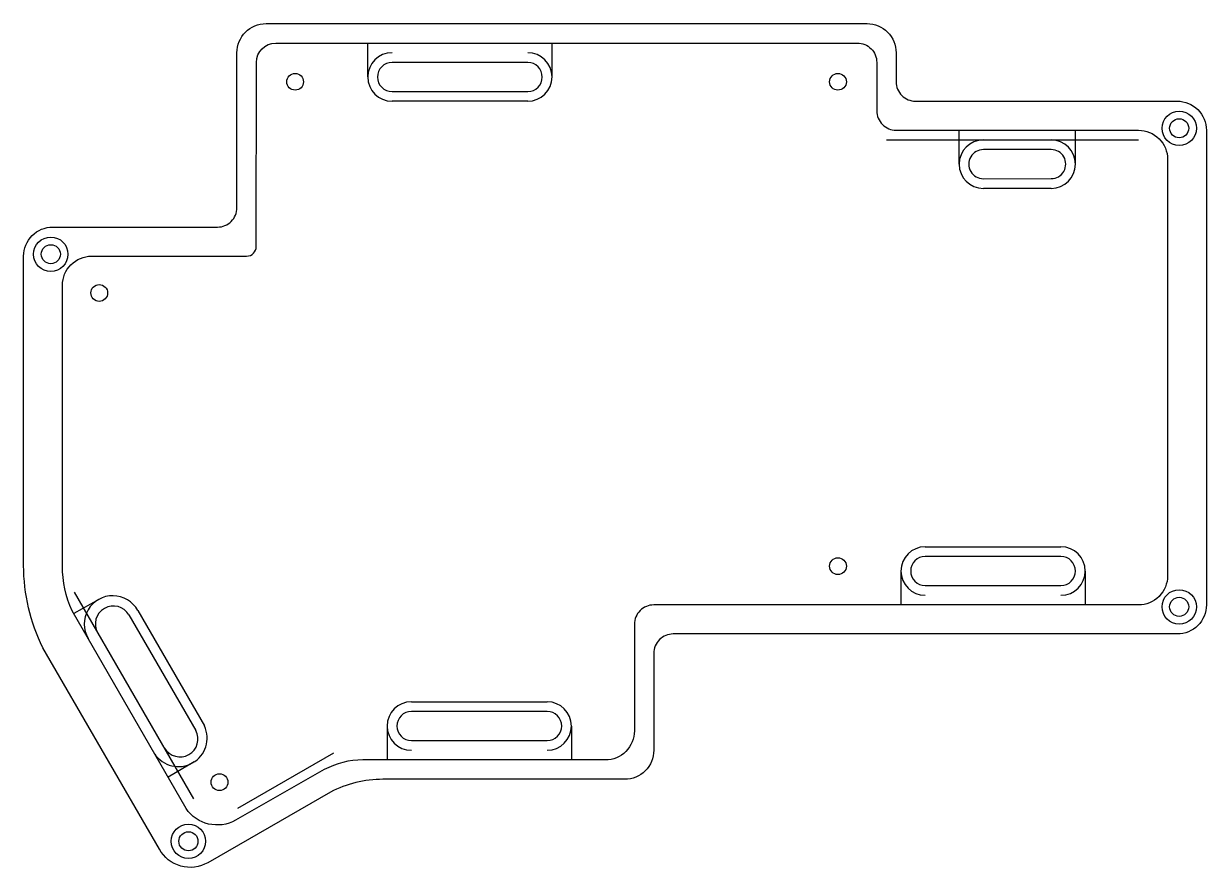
# Model space of a CAD drawing. Header units: inches. Extents: x 0.35 to 6.45, y -5.15 to -0.8.
import ezdxf

# ---------------------------------------------------------------- set-up
doc = ezdxf.new("R2010")
doc.units = ezdxf.units.IN
doc.layers.get('0').update_dxf_attribs({"linetype": 'CONTINUOUS'})

msp = doc.modelspace()

# ---------------------------------------------------------------- linework, layer by layer
for p, q in [((2.1248, -1.0752), (2.1248, -0.9001)), ((3.0752, -1.0752), (3.0752, -0.9001)), ((2.95, -1.2005), (2.25, -1.2005)), ((4.8006, -1.4002), (6.1008, -1.4002)), ((5.1751, -1.5251), (5.1751, -1.35)), ((5.7749, -1.5251), (5.7749, -1.35)), ((5.65, -1.65), (5.3, -1.65)), ((5, -3.5), (5.7, -3.5)), ((4.8748, -3.6252), (4.8748, -3.8)), ((5.8252, -3.6252), (5.8252, -3.8)), ((0.7375, -3.7713), (0.6082, -3.8441)), ((1.2282, -4.8006), (0.6122, -3.7348)), ((1.2282, -4.8006), (0.6122, -3.7348)), ((0.9384, -3.8285), (1.2828, -4.4243)), ((0.893, -3.8519), (1.2374, -4.4477)), ((2.35, -4.3), (3.05, -4.3)), ((2.2248, -4.4252), (2.2248, -4.6)), ((3.1752, -4.4252), (3.1752, -4.6)), ((1.9488, -4.5648), (1.4532, -4.8506)), ((1.23, -4.61), (1.0946, -4.6881))]:
    msp.add_line(p, q)
for points in [[(4.95, -1.2), (6.3, -1.2, -0.414214), (6.45, -1.35), (6.45, -3.8, -0.414214), (6.3, -3.95), (3.7, -3.95, 0.414214), (3.6, -4.05), (3.6, -4.55, -0.414214), (3.45, -4.7), (2.2033, -4.7, 0.119219), (1.9318, -4.7657), (1.2997, -5.1302, -0.421066), (1.05, -5.06), (0.4494, -4.0209, -0.115452), (0.35, -3.5963), (0.35, -2, -0.414214), (0.5, -1.85), (1.35, -1.85, 0.414214), (1.45, -1.75), (1.45, -0.95, -0.414214), (1.6, -0.8), (4.7, -0.8, -0.414214), (4.85, -0.95), (4.85, -1.1, 0.414214)], [(1.65, -0.9001), (4.65, -0.9001, -0.414562), (4.75, -1), (4.75, -1.25, 0.414214), (4.85, -1.35), (6.1, -1.35, -0.414214), (6.25, -1.5), (6.25, -3.65, -0.414214), (6.1, -3.8), (3.6, -3.8, 0.414214), (3.5, -3.9), (3.5, -4.45, -0.414214), (3.35, -4.6), (2.1, -4.6, 0.123433), (1.9, -4.65), (1.4432, -4.9106, -0.393469), (1.1882, -4.8506), (0.6, -3.83, -0.107283), (0.5501, -3.6), (0.5501, -2.15, -0.41436), (0.7, -2), (1.5, -2, 0.413995), (1.55, -1.95), (1.5504, -1, -0.413303)], [(2.95, -1.1505, 1), (2.95, -1.0005), (2.25, -1.0005, 1), (2.25, -1.1505)], [(5.65, -1.45), (5.3, -1.45, 1.001452), (5.3002, -1.6002), (5.65, -1.6, 1.000263)], [(5.7, -3.55), (5, -3.55, 1), (5, -3.7), (5.7, -3.7, 1)], [(2.35, -4.35, 1), (2.35, -4.5), (3.05, -4.5, 1), (3.05, -4.35)]]:
    msp.add_lwpolyline(points, format="xyb", close=True)
for centre, radius in [((1.75, -1.1), 0.0433), ((4.55, -1.1), 0.0433), ((6.31, -1.34), 0.0886), ((6.31, -1.34), 0.0492), ((0.49, -1.99), 0.0886), ((0.49, -1.99), 0.0492), ((0.74, -2.19), 0.0433), ((4.55, -3.6), 0.0433), ((6.31, -3.81), 0.0886), ((6.31, -3.81), 0.0492), ((1.36, -4.715), 0.0433), ((1.2, -5.02), 0.0886), ((1.2, -5.02), 0.0492)]:
    msp.add_circle(centre, radius)
for centre, radius, start, end in [((2.25, -1.0752), 0.1252, 90, 270), ((2.95, -1.0752), 0.1252, -90, 90), ((5.3, -1.5251), 0.1249, 90, 270), ((5.65, -1.5251), 0.1249, -90, 90), ((5, -3.6252), 0.1252, 90, 270), ((5.7, -3.6252), 0.1252, -90, 90), ((0.8096, -3.8994), 0.147, 28.82144, 209.95785), ((0.8125, -3.8985), 0.093, 30.03002, 209.65026), ((2.35, -4.4252), 0.1252, 90, 270), ((3.05, -4.4252), 0.1252, -90, 90), ((1.1487, -4.4865), 0.1478, -146.27045, 24.91329), ((1.1566, -4.4923), 0.0923, -149.96998, 28.93348)]:
    msp.add_arc(centre, radius, start, end)

doc.saveas('drawing.dxf')
